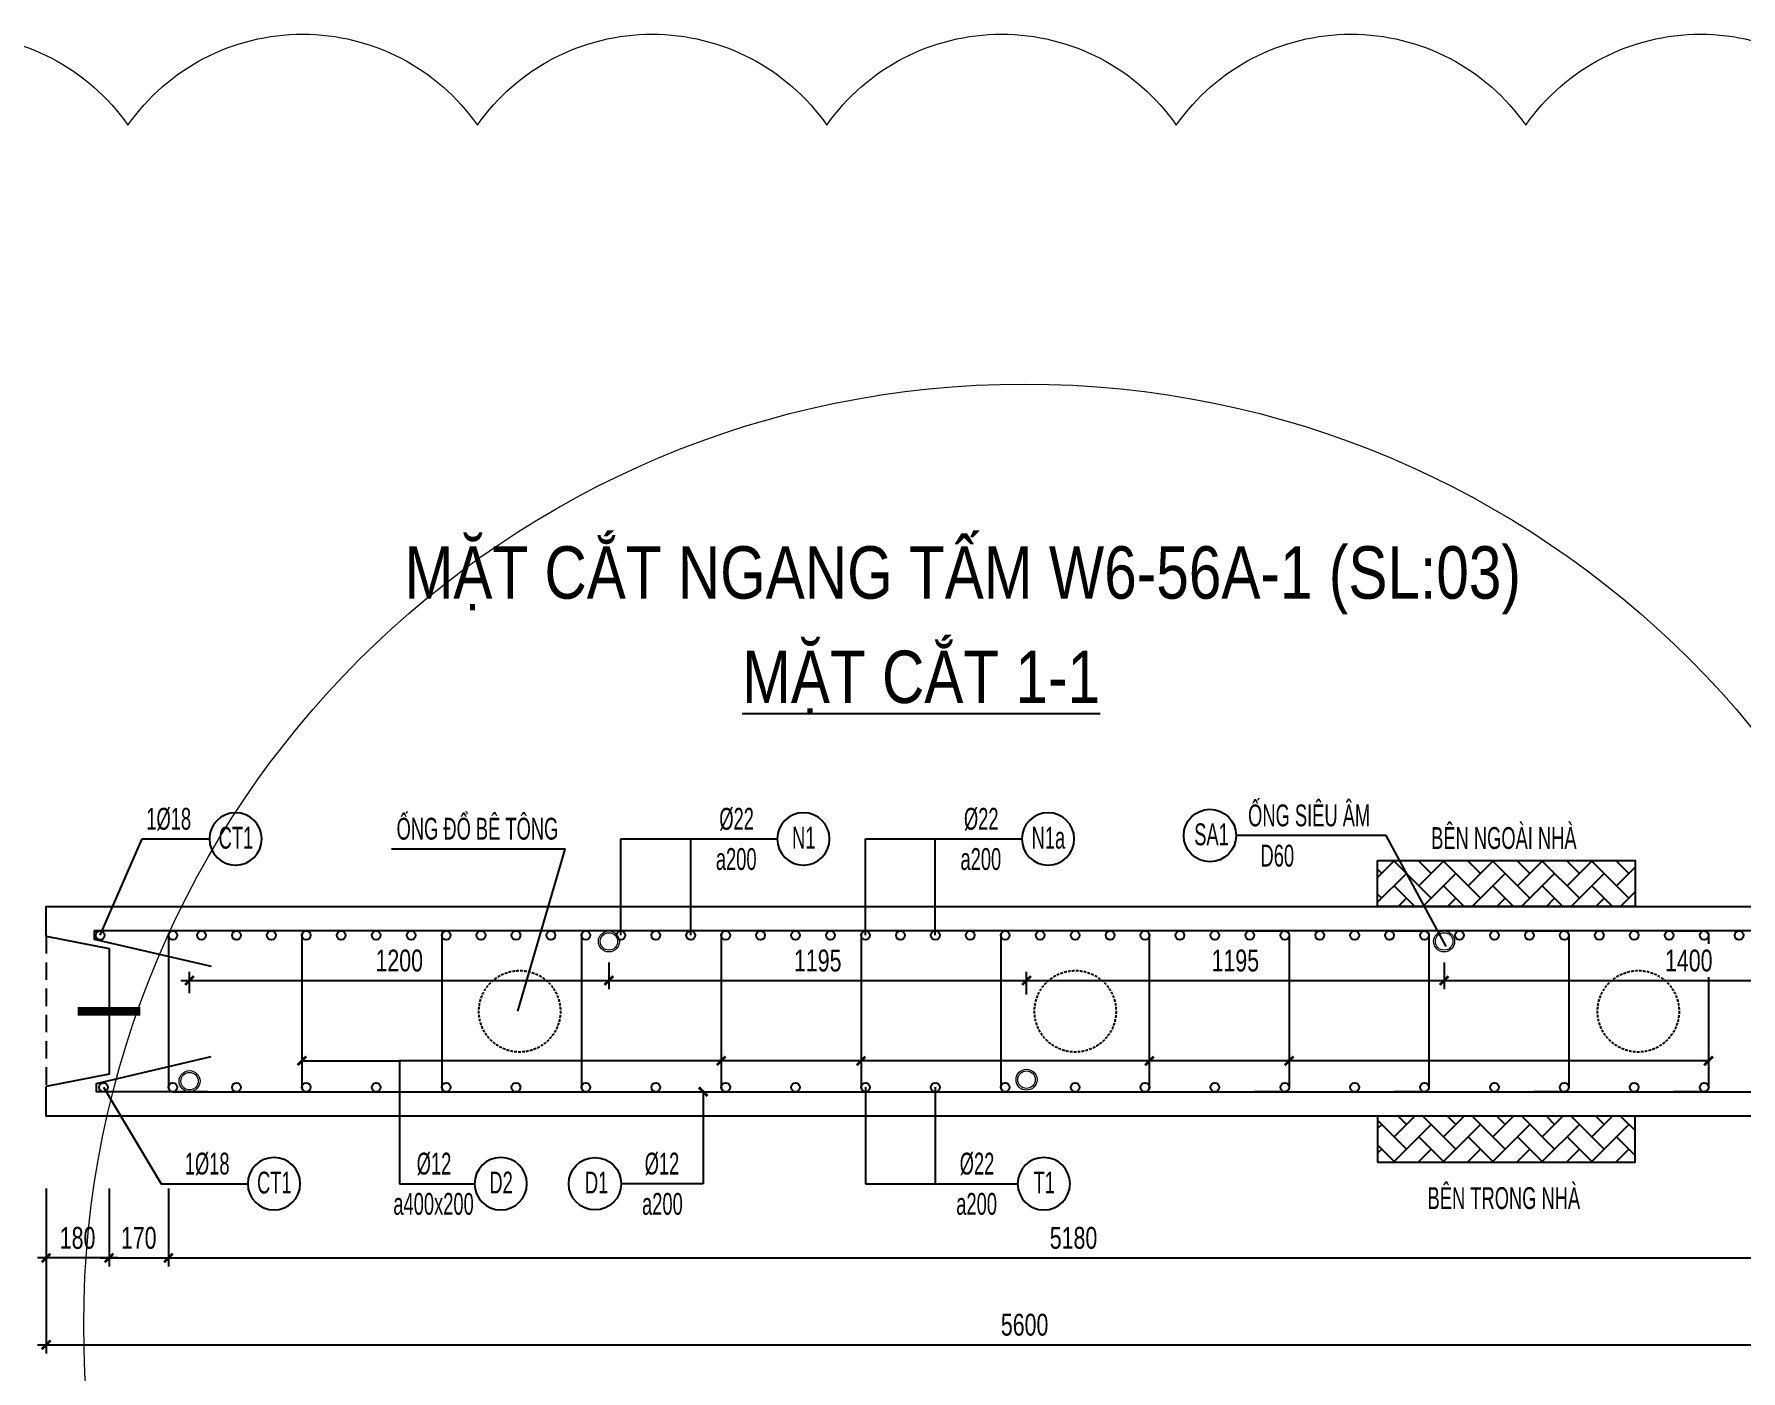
# Model space of a CAD drawing. Header units: millimetres. Extents: x -147841 to 368790, y -162721 to 84261.
# Drawn here: x 188391 to 193275, y -99697 to -95872 of the extents above; entities that cross this region are included whole.
import ezdxf
from ezdxf.enums import TextEntityAlignment as Align

# ---------------------------------------------------------------- set-up
doc = ezdxf.new("R2010")
doc.units = ezdxf.units.MM
doc.header["$LTSCALE"] = 1000
doc.header["$MEASUREMENT"] = 0
doc.header["$PDMODE"] = 1
doc.header["$PDSIZE"] = -10
doc.linetypes.add('DASHED', pattern=[0.75, 0.5, -0.25])
doc.linetypes.add('HIDDEN', pattern=[0.375, 0.25, -0.125])
doc.layers.get('0').update_dxf_attribs({"linetype": 'CONTINUOUS', "lineweight": 18})
doc.layers.get('DEFPOINTS').update_dxf_attribs({"color": 5, "linetype": 'CONTINUOUS', "lineweight": 18})
for name, color, linetype, lineweight in [('0-THAY', 7, 'CONTINUOUS', 18), ('ccu11-Dim', 8, 'CONTINUOUS', 18), ('DIM', 8, 'CONTINUOUS', 18)]:
    doc.layers.add(name, color=color, linetype=linetype, lineweight=lineweight)
for name, color, linetype in [('ccu11-Hatch', 250, 'CONTINUOUS'), ('ccu11-Khuat', 9, 'DASHED'), ('ccu11-Manh', 8, 'CONTINUOUS'), ('ccu11-Thep', 4, 'CONTINUOUS'), ('ccu11-Thepdai', 6, 'CONTINUOUS'), ('KC-Cotthep', 8, 'CONTINUOUS'), ('KC-Dim', 8, 'CONTINUOUS'), ('KC-Manh', 8, 'CONTINUOUS'), ('KC-Text', 31, 'CONTINUOUS'), ('KC-Thay', 7, 'CONTINUOUS')]:
    doc.layers.add(name, color=color, linetype=linetype)
doc.styles.add('ARIAL', font='arial.ttf', dxfattribs={"width": 0.7})
doc.styles.add('ccu11-dim', font='vnsimli.shx', dxfattribs={"width": 0.65, "bigfont": 'bigfont.shx'})
doc.dimstyles.new('2.5-25', dxfattribs={"dimscale": 25, "dimtxt": 2.5, "dimasz": 1, "dimexe": 1, "dimexo": 2, "dimgap": 1, "dimtad": 1, "dimdec": 1, "dimrnd": 5, "dimdsep": 46, "dimtxsty": 'ARIAL', "dimblk": 'ARCHTICK', "dimcen": -1, "dimdle": 1, "dimclrd": 256, "dimclre": 256, "dimclrt": 3, "dimadec": 0, "dimazin": 2, "dimtfac": 0.1, "dimtdec": 1, "dimtmove": 0, "dimatfit": 1, "dimldrblk": 'ARCHTICK', "dimfxl": 1, "dimtvp": 0.833333, "dimtfill": 1, "dimtolj": 1, "dimtzin": 12, "dimarcsym": 0})
doc.dimstyles.new('ccu11-100x4', dxfattribs={"dimscale": 100, "dimtxt": 2.5, "dimasz": 1, "dimexe": 1, "dimexo": 2, "dimgap": 1, "dimtad": 1, "dimdec": 0, "dimlfac": 0.25, "dimdsep": 46, "dimtxsty": 'ccu11-dim', "dimblk": 'ARCHTICK', "dimcen": -1, "dimdle": 1, "dimclrd": 256, "dimclre": 256, "dimclrt": 31, "dimadec": 0, "dimazin": 2, "dimtfac": 0.1, "dimtdec": 0, "dimtmove": 0, "dimatfit": 1, "dimldrblk": 'ARCHTICK', "dimfxl": 1, "dimtvp": 0.833333, "dimtolj": 1, "dimtzin": 12, "dimarcsym": 0})

# ---------------------------------------------------------------- blocks, each defined once
blk = doc.blocks.new('_ARCHTICK')
at = {"color": 0, "linetype": 'ByBlock', "const_width": 0.3}
blk.add_lwpolyline([(-0.5, -0.5), (0.5, 0.5)], dxfattribs=at)
blk = doc.blocks.new('*D317')
at = {"layer": 'DEFPOINTS', "color": 0, "linetype": 'ByBlock', "ltscale": 30, "transparency": 16777216}
for p in [(188425.2, -99125.4), (188605.2, -99125.4)]:
    blk.add_point(p, dxfattribs=at)
at = {"layer": 'KC-Dim', "linetype": 'ByBlock', "lineweight": -2, "ltscale": 30, "transparency": 16777216}
for p, q in [((188425.2, -99175.4), (188425.2, -99399.1)), ((188605.2, -99175.4), (188605.2, -99399.1)), ((188630.2, -99374.1), (188400.2, -99374.1))]:
    blk.add_line(p, q, dxfattribs=at)
at = {"layer": 'KC-Dim', "linetype": 'ByBlock', "lineweight": -2, "ltscale": 30, "transparency": 16777216, "xscale": 25, "yscale": 25, "zscale": 25, "rotation": 180}
blk.add_blockref('_ARCHTICK', (188425.2, -99374.1), dxfattribs=at)
at = {"layer": 'KC-Dim', "linetype": 'ByBlock', "lineweight": -2, "ltscale": 30, "transparency": 16777216, "xscale": 25, "yscale": 25, "zscale": 25}
blk.add_blockref('_ARCHTICK', (188605.2, -99374.1), dxfattribs=at)
at = {"layer": 'KC-Dim', "color": 3, "linetype": 'ByBlock', "ltscale": 30, "transparency": 16777216, "insert": (188515.2, -99317.2), "char_height": 62.5, "attachment_point": 5, "style": 'ARIAL', "bg_fill": 3, "box_fill_scale": 1.25, "bg_fill_color": 256, "bg_fill_true_color": 13158600, "bg_fill_transparency": 0}
blk.add_mtext('\\A1;180', dxfattribs=at)
at = {"layer": 'DEFPOINTS', "color": 0, "linetype": 'ByBlock', "ltscale": 30, "transparency": 16777216}
blk.add_point((188425.2, -99374.1), dxfattribs=at)
blk = doc.blocks.new('*D318')
at = {"layer": 'DEFPOINTS', "color": 0, "linetype": 'ByBlock', "ltscale": 30, "transparency": 16777216}
for p in [(188605.2, -99125.4), (188775.2, -99125.4)]:
    blk.add_point(p, dxfattribs=at)
at = {"layer": 'KC-Dim', "linetype": 'ByBlock', "lineweight": -2, "ltscale": 30, "transparency": 16777216}
for p, q in [((188605.2, -99175.4), (188605.2, -99399.1)), ((188775.2, -99175.4), (188775.2, -99399.1)), ((188580.2, -99374.1), (188800.2, -99374.1))]:
    blk.add_line(p, q, dxfattribs=at)
at = {"layer": 'KC-Dim', "linetype": 'ByBlock', "lineweight": -2, "ltscale": 30, "transparency": 16777216, "xscale": 25, "yscale": 25, "zscale": 25, "rotation": 180}
blk.add_blockref('_ARCHTICK', (188605.2, -99374.1), dxfattribs=at)
at = {"layer": 'KC-Dim', "linetype": 'ByBlock', "lineweight": -2, "ltscale": 30, "transparency": 16777216, "xscale": 25, "yscale": 25, "zscale": 25}
blk.add_blockref('_ARCHTICK', (188775.2, -99374.1), dxfattribs=at)
at = {"layer": 'KC-Dim', "color": 3, "linetype": 'ByBlock', "ltscale": 30, "transparency": 16777216, "insert": (188690.2, -99317.2), "char_height": 62.5, "attachment_point": 5, "style": 'ARIAL', "bg_fill": 3, "box_fill_scale": 1.25, "bg_fill_color": 256, "bg_fill_true_color": 13158600, "bg_fill_transparency": 0}
blk.add_mtext('\\A1;170', dxfattribs=at)
at = {"layer": 'DEFPOINTS', "color": 0, "linetype": 'ByBlock', "ltscale": 30, "transparency": 16777216}
blk.add_point((188775.2, -99374.1), dxfattribs=at)
blk = doc.blocks.new('*D323')
at = {"layer": 'DEFPOINTS', "color": 0, "linetype": 'ByBlock', "ltscale": 30, "transparency": 16777216}
for p in [(188775.2, -99125.4), (193955.2, -99125.4), (193955.2, -99374.1)]:
    blk.add_point(p, dxfattribs=at)
at = {"layer": 'KC-Dim', "linetype": 'ByBlock', "lineweight": -2, "ltscale": 30, "transparency": 16777216}
for p, q in [((188775.2, -99175.4), (188775.2, -99399.1)), ((193955.2, -99175.4), (193955.2, -99399.1)), ((188750.2, -99374.1), (193980.2, -99374.1))]:
    blk.add_line(p, q, dxfattribs=at)
at = {"layer": 'KC-Dim', "linetype": 'ByBlock', "lineweight": -2, "ltscale": 30, "transparency": 16777216, "xscale": 25, "yscale": 25, "zscale": 25, "rotation": 180}
blk.add_blockref('_ARCHTICK', (188775.2, -99374.1), dxfattribs=at)
at = {"layer": 'KC-Dim', "linetype": 'ByBlock', "lineweight": -2, "ltscale": 30, "transparency": 16777216, "xscale": 25, "yscale": 25, "zscale": 25}
blk.add_blockref('_ARCHTICK', (193955.2, -99374.1), dxfattribs=at)
at = {"layer": 'KC-Dim', "color": 3, "linetype": 'ByBlock', "ltscale": 30, "transparency": 16777216, "insert": (191365.2, -99317.2), "char_height": 62.5, "attachment_point": 5, "style": 'ARIAL', "bg_fill": 3, "box_fill_scale": 1.25, "bg_fill_color": 256, "bg_fill_true_color": 13158600, "bg_fill_transparency": 0}
blk.add_mtext('\\A1;5180', dxfattribs=at)
blk = doc.blocks.new('*D324')
at = {"layer": 'DEFPOINTS', "color": 0, "linetype": 'ByBlock', "ltscale": 30, "transparency": 16777216}
for p in [(188425.2, -99125.4), (194025.2, -99125.4), (194025.2, -99622.6)]:
    blk.add_point(p, dxfattribs=at)
at = {"layer": 'KC-Dim', "linetype": 'ByBlock', "lineweight": -2, "ltscale": 30, "transparency": 16777216}
for p, q in [((188425.2, -99175.4), (188425.2, -99647.6)), ((194025.2, -99175.4), (194025.2, -99647.6)), ((188400.2, -99622.6), (194050.2, -99622.6))]:
    blk.add_line(p, q, dxfattribs=at)
at = {"layer": 'KC-Dim', "linetype": 'ByBlock', "lineweight": -2, "ltscale": 30, "transparency": 16777216, "xscale": 25, "yscale": 25, "zscale": 25, "rotation": 180}
blk.add_blockref('_ARCHTICK', (188425.2, -99622.6), dxfattribs=at)
at = {"layer": 'KC-Dim', "linetype": 'ByBlock', "lineweight": -2, "ltscale": 30, "transparency": 16777216, "xscale": 25, "yscale": 25, "zscale": 25}
blk.add_blockref('_ARCHTICK', (194025.2, -99622.6), dxfattribs=at)
at = {"layer": 'KC-Dim', "color": 3, "linetype": 'ByBlock', "ltscale": 30, "transparency": 16777216, "insert": (191225.2, -99565.7), "char_height": 62.5, "attachment_point": 5, "style": 'ARIAL', "bg_fill": 3, "box_fill_scale": 1.25, "bg_fill_color": 256, "bg_fill_true_color": 13158600, "bg_fill_transparency": 0}
blk.add_mtext('\\A1;5600', dxfattribs=at)
blk = doc.blocks.new('att_thep_2')
blk.add_circle((-300, 0), 300)
at = {"color": 3, "style": 'ARIAL', "width": 0.6}
blk.add_attdef('DK', text='', height=250, dxfattribs=at).set_placement((467, 105), align=Align.CENTER)
at = {"color": 31, "style": 'ARIAL', "width": 0.6}
blk.add_attdef('SH', text='', height=250, dxfattribs=at).set_placement((-281, -111), align=Align.CENTER)
at = {"color": 2, "style": 'ARIAL', "width": 0.6}
blk.add_attdef('KC', text='', height=250, dxfattribs=at).set_placement((472, -355), align=Align.CENTER)
blk = doc.blocks.new('*U285')
at = {"layer": 'ccu11-Thepdai', "flags": 128}
blk.add_lwpolyline([(50, 230), (-37.5, 230, 0.414214), (-50, 217.5), (-50, -114.4), (-50, -217.5, 0.414214), (-37.5, -230), (50, -230)], format="xyb", dxfattribs=at)
blk = doc.blocks.new('*U286')
at = {"layer": 'DIM', "color": 0, "linetype": 'ByBlock', "lineweight": -2, "transparency": 16777216}
for p in [(0, 0), (400, 0), (800, 0), (1200, 0), (1600, 0)]:
    blk.add_blockref('*U285', p, dxfattribs=at)
blk = doc.blocks.new('*U283')
at = {"layer": 'ccu11-Thepdai', "flags": 128}
blk.add_lwpolyline([(-50, 230), (37.5, 230, -0.414214), (50, 217.5), (50, -114.4), (50, -217.5, -0.414214), (37.5, -230), (-50, -230)], format="xyb", dxfattribs=at)
blk = doc.blocks.new('*U284')
at = {"layer": 'DIM', "color": 0, "linetype": 'ByBlock', "lineweight": -2, "transparency": 16777216}
for p in [(0, 0), (400, 0), (800, 0), (1200, 0), (1600, 0)]:
    blk.add_blockref('*U283', p, dxfattribs=at)
blk = doc.blocks.new('*D1504')
at = {"layer": 'DEFPOINTS', "color": 0, "linetype": 'ByBlock', "ltscale": 30, "transparency": 16777216}
for p in [(222151.3, -97642), (222151.3, -97743.7), (220951.3, -97830)]:
    blk.add_point(p, dxfattribs=at)
at = {"layer": 'KC-Dim', "linetype": 'ByBlock', "lineweight": -2, "ltscale": 30, "transparency": 16777216}
for p, q in [((220951.3, -97780), (220951.3, -97718.7)), ((222151.3, -97692), (222151.3, -97768.7)), ((220926.3, -97743.7), (222176.3, -97743.7))]:
    blk.add_line(p, q, dxfattribs=at)
at = {"layer": 'KC-Dim', "linetype": 'ByBlock', "lineweight": -2, "ltscale": 30, "transparency": 16777216, "xscale": 25, "yscale": 25, "zscale": 25, "rotation": 180}
blk.add_blockref('_ARCHTICK', (220951.3, -97743.7), dxfattribs=at)
at = {"layer": 'KC-Dim', "linetype": 'ByBlock', "lineweight": -2, "ltscale": 30, "transparency": 16777216, "xscale": 25, "yscale": 25, "zscale": 25}
blk.add_blockref('_ARCHTICK', (222151.3, -97743.7), dxfattribs=at)
at = {"layer": 'KC-Dim', "color": 3, "linetype": 'ByBlock', "ltscale": 30, "transparency": 16777216, "insert": (221551.3, -97686.8), "char_height": 62.5, "attachment_point": 5, "style": 'ARIAL', "bg_fill": 3, "box_fill_scale": 1.25, "bg_fill_color": 256, "bg_fill_true_color": 13158600, "bg_fill_transparency": 0}
blk.add_mtext('\\A1;1200', dxfattribs=at)
blk = doc.blocks.new('*D1505')
at = {"layer": 'DEFPOINTS', "color": 0, "linetype": 'ByBlock', "ltscale": 30, "transparency": 16777216}
for p in [(222151.3, -97642), (223346.3, -97743.7), (223346.3, -97833.7)]:
    blk.add_point(p, dxfattribs=at)
at = {"layer": 'KC-Dim', "linetype": 'ByBlock', "lineweight": -2, "ltscale": 30, "transparency": 16777216}
for p, q in [((222151.3, -97692), (222151.3, -97768.7)), ((223346.3, -97783.7), (223346.3, -97718.7)), ((222126.3, -97743.7), (223371.3, -97743.7))]:
    blk.add_line(p, q, dxfattribs=at)
at = {"layer": 'KC-Dim', "linetype": 'ByBlock', "lineweight": -2, "ltscale": 30, "transparency": 16777216, "xscale": 25, "yscale": 25, "zscale": 25, "rotation": 180}
blk.add_blockref('_ARCHTICK', (222151.3, -97743.7), dxfattribs=at)
at = {"layer": 'KC-Dim', "linetype": 'ByBlock', "lineweight": -2, "ltscale": 30, "transparency": 16777216, "xscale": 25, "yscale": 25, "zscale": 25}
blk.add_blockref('_ARCHTICK', (223346.3, -97743.7), dxfattribs=at)
at = {"layer": 'KC-Dim', "color": 3, "linetype": 'ByBlock', "ltscale": 30, "transparency": 16777216, "insert": (222748.8, -97686.8), "char_height": 62.5, "attachment_point": 5, "style": 'ARIAL', "bg_fill": 3, "box_fill_scale": 1.25, "bg_fill_color": 256, "bg_fill_true_color": 13158600, "bg_fill_transparency": 0}
blk.add_mtext('\\A1;1195', dxfattribs=at)
blk = doc.blocks.new('*D1506')
at = {"layer": 'DEFPOINTS', "color": 0, "linetype": 'ByBlock', "ltscale": 30, "transparency": 16777216}
for p in [(224541.3, -97642), (224541.3, -97743.7), (223346.3, -97833.7)]:
    blk.add_point(p, dxfattribs=at)
at = {"layer": 'KC-Dim', "linetype": 'ByBlock', "lineweight": -2, "ltscale": 30, "transparency": 16777216}
for p, q in [((223346.3, -97783.7), (223346.3, -97718.7)), ((224541.3, -97692), (224541.3, -97768.7)), ((223321.3, -97743.7), (224566.3, -97743.7))]:
    blk.add_line(p, q, dxfattribs=at)
at = {"layer": 'KC-Dim', "linetype": 'ByBlock', "lineweight": -2, "ltscale": 30, "transparency": 16777216, "xscale": 25, "yscale": 25, "zscale": 25, "rotation": 180}
blk.add_blockref('_ARCHTICK', (223346.3, -97743.7), dxfattribs=at)
at = {"layer": 'KC-Dim', "linetype": 'ByBlock', "lineweight": -2, "ltscale": 30, "transparency": 16777216, "xscale": 25, "yscale": 25, "zscale": 25}
blk.add_blockref('_ARCHTICK', (224541.3, -97743.7), dxfattribs=at)
at = {"layer": 'KC-Dim', "color": 3, "linetype": 'ByBlock', "ltscale": 30, "transparency": 16777216, "insert": (223943.8, -97686.8), "char_height": 62.5, "attachment_point": 5, "style": 'ARIAL', "bg_fill": 3, "box_fill_scale": 1.25, "bg_fill_color": 256, "bg_fill_true_color": 13158600, "bg_fill_transparency": 0}
blk.add_mtext('\\A1;1195', dxfattribs=at)
blk = doc.blocks.new('*D1507')
at = {"layer": 'DEFPOINTS', "color": 0, "linetype": 'ByBlock', "ltscale": 30, "transparency": 16777216}
for p in [(224541.3, -97642), (225941.3, -97743.7), (225941.3, -97833.7)]:
    blk.add_point(p, dxfattribs=at)
at = {"layer": 'KC-Dim', "linetype": 'ByBlock', "lineweight": -2, "ltscale": 30, "transparency": 16777216}
for p, q in [((224541.3, -97692), (224541.3, -97768.7)), ((225941.3, -97783.7), (225941.3, -97718.7)), ((224516.3, -97743.7), (225966.3, -97743.7))]:
    blk.add_line(p, q, dxfattribs=at)
at = {"layer": 'KC-Dim', "linetype": 'ByBlock', "lineweight": -2, "ltscale": 30, "transparency": 16777216, "xscale": 25, "yscale": 25, "zscale": 25, "rotation": 180}
blk.add_blockref('_ARCHTICK', (224541.3, -97743.7), dxfattribs=at)
at = {"layer": 'KC-Dim', "linetype": 'ByBlock', "lineweight": -2, "ltscale": 30, "transparency": 16777216, "xscale": 25, "yscale": 25, "zscale": 25}
blk.add_blockref('_ARCHTICK', (225941.3, -97743.7), dxfattribs=at)
at = {"layer": 'KC-Dim', "color": 3, "linetype": 'ByBlock', "ltscale": 30, "transparency": 16777216, "insert": (225241.3, -97686.8), "char_height": 62.5, "attachment_point": 5, "style": 'ARIAL', "bg_fill": 3, "box_fill_scale": 1.25, "bg_fill_color": 256, "bg_fill_true_color": 13158600, "bg_fill_transparency": 0}
blk.add_mtext('\\A1;1400', dxfattribs=at)
blk = doc.blocks.new('A$C260038B3')
at = {"layer": '0-THAY', "linetype": 'Continuous'}
for radius in [120, 100]:
    blk.add_circle((0, 0), radius, dxfattribs=at)
blk = doc.blocks.new('*U297')
at = {"layer": 'ccu11-Thep'}
blk.add_circle((0, 0), 12.5, dxfattribs=at)
blk = doc.blocks.new('*U298')
at = {"layer": 'KC-Dim', "color": 0, "linetype": 'ByBlock', "lineweight": -2, "transparency": 16777216}
for p in [(0, 0), (100, 0), (200, 0), (300, 0), (400, 0), (500, 0), (600, 0), (700, 0), (800, 0), (900, 0), (1000, 0), (1100, 0), (1200, 0), (1300, 0), (1400, 0), (1500, 0), (1600, 0), (1700, 0), (1800, 0), (1900, 0), (2000, 0), (2100, 0), (2200, 0), (2300, 0), (2400, 0), (2500, 0), (2600, 0), (2700, 0), (2800, 0), (2900, 0), (3000, 0), (3100, 0), (3200, 0), (3300, 0), (3400, 0), (3500, 0), (3600, 0), (3700, 0), (3800, 0), (3900, 0), (4000, 0), (4100, 0), (4200, 0), (4300, 0), (4400, 0)]:
    blk.add_blockref('*U297', p, dxfattribs=at)
blk = doc.blocks.new('*U299')
at = {"layer": 'ccu11-Thep'}
blk.add_circle((0, 0), 12.5, dxfattribs=at)
blk = doc.blocks.new('*U300')
at = {"layer": 'KC-Dim', "color": 0, "linetype": 'ByBlock', "lineweight": -2, "transparency": 16777216}
for p in [(0, 0), (200, 0), (400, 0), (600, 0), (800, 0), (1000, 0), (1200, 0), (1400, 0), (1600, 0), (1800, 0), (2000, 0), (2200, 0), (2400, 0), (2600, 0), (2800, 0), (3000, 0), (3200, 0), (3400, 0), (3600, 0), (3800, 0), (4000, 0), (4200, 0), (4400, 0), (4600, 0), (4800, 0)]:
    blk.add_blockref('*U299', p, dxfattribs=at)
blk = doc.blocks.new('saw6-56')
at = {"layer": 'ccu11-Dim', "ltscale": 3000, "xscale": 0.25, "yscale": 0.25, "zscale": 0.25}
for p in [(220951.28, -98031.45), (223346.28, -98027.45)]:
    blk.add_blockref('A$C260038B3', p, dxfattribs=at)
at = {"layer": 'KC-Dim', "linetype": 'ByBlock', "ltscale": 30}
dim = blk.add_linear_dim(base=(222151.28, -97743.7), p1=(220951.28, -97829.95), p2=(222151.28, -97642.01), dimstyle='2.5-25', dxfattribs=at)
dim.commit()
dim.dimension.update_dxf_attribs({"geometry": '*D1504', "text_midpoint": (221551.28, -97686.79)})
dim = blk.add_linear_dim(base=(223346.28, -97743.7), p1=(222151.28, -97642.01), p2=(223346.28, -97833.73), dimstyle='2.5-25', dxfattribs=at)
dim.commit()
dim.dimension.update_dxf_attribs({"geometry": '*D1505', "text_midpoint": (222748.78, -97686.79)})
at = {"layer": 'ccu11-Dim', "ltscale": 3000, "xscale": 0.25, "yscale": 0.25, "zscale": 0.25}
blk.add_blockref('A$C260038B3', (222151.28, -97631.73), dxfattribs=at)
at = {"layer": 'KC-Dim', "linetype": 'ByBlock', "ltscale": 30}
dim = blk.add_linear_dim(base=(224541.28, -97743.7), p1=(223346.28, -97833.73), p2=(224541.28, -97642.01), dimstyle='2.5-25', dxfattribs=at)
dim.commit()
dim.dimension.update_dxf_attribs({"geometry": '*D1506', "text_midpoint": (223943.78, -97686.79)})
dim = blk.add_linear_dim(base=(225941.28, -97743.7), p1=(224541.28, -97642.01), p2=(225941.28, -97833.72), dimstyle='2.5-25', dxfattribs=at)
dim.commit()
dim.dimension.update_dxf_attribs({"geometry": '*D1507', "text_midpoint": (225241.28, -97686.79)})
at = {"layer": 'ccu11-Dim', "ltscale": 3000, "xscale": 0.25, "yscale": 0.25, "zscale": 0.25}
blk.add_blockref('A$C260038B3', (224541.28, -97631.73), dxfattribs=at)

msp = doc.modelspace()

# ---------------------------------------------------------------- hatches: boundary and pattern name
at = {"layer": 'ccu11-Hatch', "ltscale": 3000}
h = msp.add_hatch(dxfattribs=at)
h.set_pattern_fill('AR-HBONE', color=256, scale=12.5, style=0)
h.set_pattern_definition([(45, (125177.86, -110471.63), (6e-15, 70.710678), [150, -50]), (135, (125213.214, -110436.275), (6e-15, 70.710678), [150, -50])])
h.paths.add_polyline_path([(192971.86, -98236.88), (192235.11, -98236.88), (192235.11, -98368.48), (192971.86, -98368.48)])
h = msp.add_hatch(dxfattribs=at)
h.set_pattern_fill('AR-HBONE', color=256, scale=12.5, style=0)
h.set_pattern_definition([(315, (125177.86, -86865.325), (6e-15, -70.710678), [150, -50]), (225, (125213.214, -86900.68), (6e-15, -70.710678), [150, -50])])
h.paths.add_polyline_path([(192971.86, -99100.07), (192235.11, -99100.07), (192235.11, -98968.48), (192971.86, -98968.48)])

# ---------------------------------------------------------------- linework, layer by layer
for points in [[(192235.11, -98236.88), (192971.86, -98236.88), (192971.86, -98368.48), (192235.11, -98368.48)], [(192235.11, -99100.07), (192971.86, -99100.07), (192971.86, -98968.48), (192235.11, -98968.48)]]:
    msp.add_lwpolyline(points, close=True, dxfattribs=at)
at = {"layer": 'ccu11-Khuat', "ltscale": 0.1}
msp.add_line((188425.2, -98453.48), (188425.2, -98883.48), dxfattribs=at)
at = {"layer": 'ccu11-Manh'}
msp.add_lwpolyline([(189774.67, -98668.48), (189910.14, -98204.14), (189413.6, -98204.14)], dxfattribs=at)
at = {"layer": 'ccu11-Thep', "const_width": 25}
msp.add_lwpolyline([(188695.2, -98668.48), (188515.2, -98668.48)], dxfattribs=at)
at = {"layer": 'ccu11-Thep'}
for centre in [(188579.49, -98450.98), (188787.7, -98450.98), (188589.03, -98885.98), (188787.7, -98885.98)]:
    msp.add_circle(centre, 12.5, dxfattribs=at)
at = {"layer": 'ccu11-Thep', "linetype": 'HIDDEN', "ltscale": 0.03}
for centre in [(189780.25, -98668.48, 242.3), (191370.2, -98668.48), (192981.42, -98668.48, 242.3)]:
    msp.add_circle(centre, 116.6, dxfattribs=at)
at = {"layer": 'ccu11-Thepdai', "flags": 128}
msp.add_lwpolyline([(188806.25, -98438.48), (188562.34, -98438.48), (188562.34, -98462.13), (188897.97, -98539.33)], dxfattribs=at)
at = {"layer": 'ccu11-Thepdai'}
for points in [[(188787.7, -98898.48), (191569.7, -98898.48, 0.4142136), (191582.2, -98885.98), (191582.2, -98450.98, 0.4142136), (191569.7, -98438.48), (188787.7, -98438.48, 0.4142136), (188775.2, -98450.98), (188775.2, -98885.98, 0.4142136)], [(191169.7, -98898.48), (193942.7, -98898.48, 0.4142136), (193955.2, -98885.98), (193955.2, -98450.98, 0.4142136), (193942.7, -98438.48), (191169.7, -98438.48, 0.4142136), (191157.2, -98450.98), (191157.2, -98885.98, 0.4142136)]]:
    msp.add_lwpolyline(points, format="xyb", close=True, dxfattribs=at)
at = {"layer": 'KC-Thay', "flags": 128}
for points in [[(188425.2, -98453.48), (188425.2, -98368.48), (194025.2, -98368.48), (194025.2, -98453.48)], [(188425.2, -98453.48), (188605.2, -98488.48), (188605.2, -98848.48), (188425.2, -98883.48)], [(194025.2, -98883.48), (194025.2, -98968.48), (188425.2, -98968.48), (188425.2, -98883.48)]]:
    msp.add_lwpolyline(points, dxfattribs=at)

# ---------------------------------------------------------------- block references
at = {"layer": 'DIM'}
for name, p in [('*U286', (189207.2, -98668.48)), ('*U284', (191932.2, -98668.48))]:
    msp.add_blockref(name, p, dxfattribs=at)
at = {"layer": 'KC-Cotthep'}
ref = msp.add_blockref('att_thep_2', (191830.35, -98165.44), dxfattribs=dict(at, xscale=0.25, yscale=0.25, zscale=0.25))
ref.add_attrib('KC', 'D60', dxfattribs={"layer": '0', "color": 2, "height": 62.5, "style": 'ARIAL', "width": 0.6}).set_placement((191948.32, -98254.26), align=Align.CENTER)
ref.add_attrib('DK', 'ỐNG SIÊU ÂM', dxfattribs={"layer": '0', "color": 15, "height": 62.5, "style": 'ARIAL', "width": 0.6}).set_placement((192039.42, -98139.08), align=Align.CENTER)
ref.add_attrib('SH', 'SA1', dxfattribs={"layer": '0', "color": 31, "height": 62.5, "style": 'ARIAL', "width": 0.6}).set_placement((191760.11, -98193.31), align=Align.CENTER)
ref = msp.add_blockref('att_thep_2', (188892.28, -98175.1), dxfattribs=dict(at, xscale=-0.25, yscale=0.25, zscale=0.25))
ref.add_attrib('DK', '1%%C18', dxfattribs={"layer": '0', "color": 15, "height": 62.5, "style": 'ARIAL', "width": 0.6}).set_placement((188776.01, -98148.75), align=Align.CENTER)
ref.add_attrib('SH', 'CT1', dxfattribs={"layer": '0', "color": 31, "height": 62.5, "style": 'ARIAL', "width": 0.6}).set_placement((188968.31, -98202.97), align=Align.CENTER)
ref = msp.add_blockref('att_thep_2', (190517.31, -98175.1), dxfattribs=dict(at, xscale=-0.25, yscale=0.25, zscale=0.25))
ref.add_attrib('KC', 'a200', dxfattribs={"layer": '0', "color": 2, "height": 62.5, "style": 'ARIAL', "width": 0.6}).set_placement((190399.96, -98263.93), align=Align.CENTER)
ref.add_attrib('DK', '%%C22', dxfattribs={"layer": '0', "color": 2, "height": 62.5, "style": 'ARIAL', "width": 0.6}).set_placement((190401.05, -98148.75), align=Align.CENTER)
ref.add_attrib('SH', 'N1', dxfattribs={"layer": '0', "color": 31, "height": 62.5, "style": 'ARIAL', "width": 0.6}).set_placement((190593.34, -98202.97), align=Align.CENTER)
ref = msp.add_blockref('att_thep_2', (191217.31, -98175.1), dxfattribs=dict(at, xscale=-0.25, yscale=0.25, zscale=0.25))
ref.add_attrib('KC', 'a200', dxfattribs={"layer": '0', "color": 2, "height": 62.5, "style": 'ARIAL', "width": 0.6}).set_placement((191099.96, -98263.93), align=Align.CENTER)
ref.add_attrib('DK', '%%C22', dxfattribs={"layer": '0', "color": 2, "height": 62.5, "style": 'ARIAL', "width": 0.6}).set_placement((191101.05, -98148.75), align=Align.CENTER)
ref.add_attrib('SH', 'N1a', dxfattribs={"layer": '0', "color": 31, "height": 62.5, "style": 'ARIAL', "width": 0.6}).set_placement((191293.34, -98202.97), align=Align.CENTER)

# ---------------------------------------------------------------- texts
at = {"layer": 'KC-Text', "color": 3, "style": 'ARIAL', "width": 0.8}
msp.add_text('MẶT CẮT NGANG TẤM W6-56A-1 (SL:03)', height=150, dxfattribs=at).set_placement((191048.13, -97487.64), align=Align.CENTER)
at = {"layer": 'KC-Text', "color": 1, "style": 'ARIAL'}
for s, height, width, p in [('%%UMẶT CẮT 1-1', 150, 0.8, (190928.94, -97786.22)), ('BÊN NGOÀI NHÀ', 62.5, 0.6, (192596.63, -98203.93))]:
    msp.add_text(s, height=height, dxfattribs=dict(at, width=width)).set_placement(p, align=Align.CENTER)
at = {"layer": 'KC-Text', "color": 1, "style": 'ARIAL', "width": 0.6}
msp.add_text('ỐNG ĐỔ BÊ TÔNG', height=62.5, dxfattribs=at).set_placement((189428.05, -98177.12))

# ---------------------------------------------------------------- dimensions: what is measured, and where the dimension line sits
at = {"layer": 'KC-Dim', "linetype": 'ByBlock', "ltscale": 30}
dim = msp.add_linear_dim(base=(188425.2, -99374.1), p1=(188605.2, -99125.38), p2=(188425.2, -99125.38), angle=180, dimstyle='2.5-25', dxfattribs=at)
dim.commit()
dim.dimension.update_dxf_attribs({"geometry": '*D317', "text_midpoint": (188515.2, -99374.1), "dimtype": 160})

# ---------------------------------------------------------------- leaders
at = {"layer": 'ccu11-Manh', "ltscale": 10}
for points in [[(192431.15, -98482.91), (192259.64, -98165.44), (191830.35, -98165.44)], [(188579.49, -98450.98), (188700.47, -98175.1), (188892.32, -98175.1)], [(190069.7, -98450.98), (190069.7, -98175.1), (190517.31, -98175.1)], [(190269.7, -98450.98), (190269.7, -98175.1), (190517.35, -98175.1)]]:
    msp.add_leader(points, dimstyle='ccu11-100x4', override={"dimgap": 1, "dimtad": 0, "dimldrblk": 'None'}, dxfattribs=at)

# ---------------------------------------------------------------- next in the draw order: dimensions: what is measured, and where the dimension line sits
at = {"layer": 'KC-Dim', "linetype": 'ByBlock', "ltscale": 30}
dim = msp.add_linear_dim(base=(188775.2, -99374.1), p1=(188605.2, -99125.38), p2=(188775.2, -99125.38), dimstyle='2.5-25', dxfattribs=at)
dim.commit()
dim.dimension.update_dxf_attribs({"geometry": '*D318', "text_midpoint": (188690.2, -99374.1), "dimtype": 160})

# ---------------------------------------------------------------- next in the draw order: dimensions: what is measured, and where the dimension line sits
dim = msp.add_linear_dim(base=(193955.2, -99374.1), p1=(188775.2, -99125.38), p2=(193955.2, -99125.38), dimstyle='2.5-25', dxfattribs=at)
dim.commit()
dim.dimension.update_dxf_attribs({"geometry": '*D323', "text_midpoint": (191365.2, -99317.19)})

# ---------------------------------------------------------------- next in the draw order: dimensions: what is measured, and where the dimension line sits
dim = msp.add_linear_dim(base=(194025.2, -99622.65), p1=(188425.2, -99125.38), p2=(194025.2, -99125.38), dimstyle='2.5-25', dxfattribs=at)
dim.commit()
dim.dimension.update_dxf_attribs({"geometry": '*D324', "text_midpoint": (191225.2, -99565.74)})

# ---------------------------------------------------------------- next in the draw order: block references
at = {"layer": 'KC-Cotthep'}
ref = msp.add_blockref('att_thep_2', (189002.31, -99161.85), dxfattribs=dict(at, xscale=-0.25, yscale=0.25, zscale=0.25))
ref.add_attrib('DK', '1%%C18', dxfattribs={"layer": '0', "color": 15, "height": 62.5, "style": 'ARIAL', "width": 0.6}).set_placement((188886.05, -99135.5), align=Align.CENTER)
ref.add_attrib('SH', 'CT1', dxfattribs={"layer": '0', "color": 31, "height": 62.5, "style": 'ARIAL', "width": 0.6}).set_placement((189078.34, -99189.72), align=Align.CENTER)
ref = msp.add_blockref('att_thep_2', (189651.19, -99161.85), dxfattribs=dict(at, xscale=-0.25, yscale=0.25, zscale=0.25))
ref.add_attrib('KC', 'a400x200', dxfattribs={"layer": '0', "color": 2, "height": 62.5, "style": 'ARIAL', "width": 0.6}).set_placement((189533.84, -99250.67), align=Align.CENTER)
ref.add_attrib('DK', '%%C12', dxfattribs={"layer": '0', "color": 215, "height": 62.5, "style": 'ARIAL', "width": 0.6}).set_placement((189535.18, -99135.5), align=Align.CENTER)
ref.add_attrib('SH', 'D2', dxfattribs={"layer": '0', "color": 31, "height": 62.5, "style": 'ARIAL', "width": 0.6}).set_placement((189727.02, -99189.72), align=Align.CENTER)
ref = msp.add_blockref('att_thep_2', (190070.79, -99161.85), dxfattribs=dict(at, xscale=0.25, yscale=0.25, zscale=0.25))
ref.add_attrib('KC', 'a200', dxfattribs={"layer": '0', "color": 2, "height": 62.5, "style": 'ARIAL', "width": 0.6}).set_placement((190188.75, -99250.67), align=Align.CENTER)
ref.add_attrib('DK', '%%C12', dxfattribs={"layer": '0', "color": 215, "height": 62.5, "style": 'ARIAL', "width": 0.6}).set_placement((190187.44, -99135.5), align=Align.CENTER)
ref.add_attrib('SH', 'D1', dxfattribs={"layer": '0', "color": 31, "height": 62.5, "style": 'ARIAL', "width": 0.6}).set_placement((190000.54, -99189.72), align=Align.CENTER)
ref = msp.add_blockref('att_thep_2', (191205.25, -99161.85), dxfattribs=dict(at, xscale=-0.25, yscale=0.25, zscale=0.25))
ref.add_attrib('KC', 'a200', dxfattribs={"layer": '0', "color": 2, "height": 62.5, "style": 'ARIAL', "width": 0.6}).set_placement((191087.9, -99250.67), align=Align.CENTER)
ref.add_attrib('DK', '%%C22', dxfattribs={"layer": '0', "color": 2, "height": 62.5, "style": 'ARIAL', "width": 0.6}).set_placement((191088.99, -99135.5), align=Align.CENTER)
ref.add_attrib('SH', 'T1', dxfattribs={"layer": '0', "color": 31, "height": 62.5, "style": 'ARIAL', "width": 0.6}).set_placement((191281.28, -99189.72), align=Align.CENTER)

# ---------------------------------------------------------------- next in the draw order: texts
at = {"layer": 'KC-Text', "color": 1, "style": 'ARIAL', "width": 0.6}
msp.add_text('BÊN TRONG NHÀ', height=62.5, dxfattribs=at).set_placement((192596.63, -99234.22), align=Align.CENTER)

# ---------------------------------------------------------------- next in the draw order: leaders
at = {"layer": 'ccu11-Manh', "ltscale": 3000}
for points, override in [([(189157.2, -98810.18), (189436.09, -98810.18), (189436.09, -99161.85)], {"dimasz": 0.25, "dimtad": 0}), ([(190357.2, -98810.18), (189436.09, -98810.18), (189436.09, -99161.85)], {"dimasz": 0.25, "dimgap": 1, "dimtad": 0}), ([(190757.2, -98810.18), (189436.09, -98810.18), (189436.09, -99161.85)], {"dimasz": 0.25, "dimtad": 0}), ([(191582.2, -98810.18), (189436.09, -98810.18), (189436.09, -99161.85)], {"dimasz": 0.25, "dimtad": 0}), ([(191982.2, -98810.18), (189436.09, -98810.18), (189436.09, -99161.85)], {"dimasz": 0.25, "dimtad": 0}), ([(193182.2, -98810.18), (189436.09, -98810.18), (189436.09, -99161.85)], {"dimasz": 0.25, "dimtad": 0}), ([(190305.44, -98898.48), (190305.44, -99161.85), (190070.79, -99161.85)], {"dimasz": 0.25, "dimtad": 0})]:
    msp.add_leader(points, dimstyle='ccu11-100x4', override=override, dxfattribs=at)
at = {"layer": 'ccu11-Manh', "ltscale": 10}
for points in [[(189436.09, -98810.18), (189436.09, -99161.85), (189652.4, -99161.85)], [(188589.03, -98885.98), (188754.66, -99161.85), (189002.27, -99161.85)], [(190769.7, -98885.98), (190769.7, -99161.85), (191205.22, -99161.85)], [(190969.7, -98885.98), (190969.7, -99161.85), (191205.25, -99161.85)]]:
    msp.add_leader(points, dimstyle='ccu11-100x4', override={"dimgap": 1, "dimtad": 0, "dimldrblk": 'None'}, dxfattribs=at)

# ---------------------------------------------------------------- next in the draw order: block references
at = {"layer": 'KC-Manh'}
msp.add_blockref('saw6-56', (-32115.61, -836.74), dxfattribs=at)

# ---------------------------------------------------------------- next in the draw order: linework, layer by layer
at = {"layer": 'ccu11-Thepdai', "flags": 128}
msp.add_lwpolyline([(188886.75, -98898.48), (188569.08, -98898.48), (188569.08, -98875.27), (188897.97, -98797.62)], dxfattribs=at)
at = {"layer": 'DEFPOINTS', "color": 1, "flags": 128}
msp.add_lwpolyline([(187659.29, -96132.61, -0.5205671), (188659.29, -96132.61, -0.5205671), (189659.29, -96132.61, -0.5205671), (190659.29, -96132.61, -0.5205671), (191659.29, -96132.61, -0.5205671), (192659.29, -96132.61, -0.5205671), (193659.29, -96132.61, -0.5205671), (194659.29, -96132.61, -0.5205671), (195659.29, -96132.61, -0.5205671), (195874.07, -96917.83, -0.5205671), (195874.07, -97917.83, -0.5205671), (195874.07, -98917.83, -0.5205671), (195874.07, -99917.83, -0.5205671), (195874.07, -100917.83, -0.5205671), (195874.07, -101917.83, -0.5205671), (195874.07, -102917.83, -0.5205671)], format="xyb", dxfattribs=at)
at = {"layer": 'DEFPOINTS', "ltscale": 3000}
msp.add_circle((191225.2, -99565.74), 2692.32, dxfattribs=at)

# ---------------------------------------------------------------- next in the draw order: block references
at = {"layer": 'KC-Dim'}
for name, p in [('*U298', (188869.7, -98450.98)), ('*U300', (188969.7, -98885.98))]:
    msp.add_blockref(name, p, dxfattribs=at)

# ---------------------------------------------------------------- next in the draw order: leaders
at = {"layer": 'ccu11-Manh', "ltscale": 10}
for points in [[(190769.7, -98450.98), (190769.7, -98175.1), (191217.31, -98175.1)], [(190969.7, -98450.98), (190969.7, -98175.1), (191217.35, -98175.1)]]:
    msp.add_leader(points, dimstyle='ccu11-100x4', override={"dimgap": 1, "dimtad": 0, "dimldrblk": 'None'}, dxfattribs=at)

doc.saveas('drawing.dxf')
